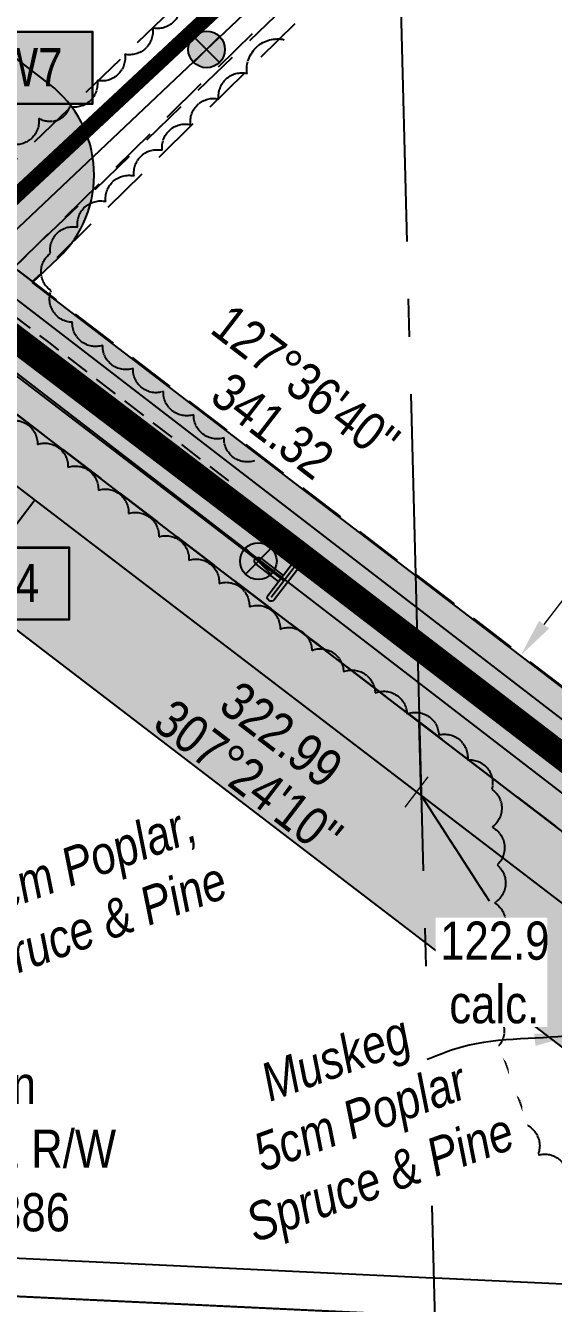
# Model space of a CAD drawing. Extents: x 626668 to 628700, y 5819173 to 5821810.
# Drawn here: x 627666.5 to 627804.9, y 5820151.7 to 5820486.7 of the extents above; entities that cross this region are included whole.
import ezdxf
from ezdxf.enums import TextEntityAlignment as Align

# ---------------------------------------------------------------- set-up
doc = ezdxf.new("R2010")
doc.units = 0
doc.header["$LTSCALE"] = 5
doc.header["$PDSIZE"] = 0.5
for name, pattern in [('0', [1, 1, 0]), ('foc-ACCESSROAD', [3.75, 2.5, -1.25]), ('foc-FLOWLINE', [3.75, 2.5, -1.25]), ('foc-QUARTERLINE', [33, 25, -3, 2, -3]), ('POWERLINE5', [7.799999999999997, 2.399999999999999, -0.6, 0.6, -0.6, 0.6, -0.6, 2.399999999999999]), ('UG_PIPE', [1.875, 1.25, -0.625])]:
    doc.linetypes.add(name, pattern=pattern)
doc.layers.get('Defpoints').update_dxf_attribs({"color": 9})
for name, color, linetype in [('AS-PIPE-UG', 44, 'UG_PIPE'), ('AS-POWER', 104, 'foc-POWER'), ('AS-POWER-EXISTING', 72, 'POWERLINE5'), ('AS-ROADS', 254, 'Continuous'), ('AS-SYMBOL', 7, 'Continuous'), ('C-AR', 13, 'foc-ACCESSROAD'), ('C-RW', 13, 'Continuous'), ('F-EZE', 190, 'foc-FLOWLINE'), ('F-RW', 190, 'Continuous'), ('L-BD', 7, 'Continuous'), ('L-BD1', 253, 'Continuous'), ('L-SECQ', 8, 'foc-QUARTERLINE'), ('P-BUFFER-H 30m', 51, 'Continuous'), ('P-IOP2', 10, 'Continuous'), ('P-IOP2-H', 21, 'Continuous'), ('P-IOP3', 10, 'Continuous'), ('P-IOP3-H', 21, 'Continuous'), ('P-LTO', 14, 'Continuous'), ('P-PROPOSED', 10, 'Continuous'), ('P-PROPOSED-H', 21, 'Continuous'), ('P-TEMP-BLOCKS', 250, 'Continuous'), ('P-TEMP-H', 41, 'Continuous'), ('P-TEMP_WORKSPACE', 46, 'Continuous'), ('T-BUSH', 110, '0'), ('T-BUSH-T', 110, 'Continuous')]:
    doc.layers.add(name, color=color, linetype=linetype)
for name, color, linetype, lineweight in [('C-AR-T', 13, 'Continuous', 9), ('C-RW-T', 13, 'Continuous', 9), ('F-EZE-T', 190, 'Continuous', 9)]:
    doc.layers.add(name, color=color, linetype=linetype, lineweight=lineweight)
doc.styles.add('80CG', font='ARIALN.TTF', dxfattribs={"height": 10})
doc.styles.add('80L', font='ARIALN.TTF', dxfattribs={"height": 10})
doc.styles.add('foc-LtypeFont', font='ARIALN.TTF', dxfattribs={"height": 7.349999999999999})
doc.linetypes.add('foc-POWER', pattern='A,6,-1,["P",foc-LtypeFont,S=0.2,R=0,X=-0.625,Y=-0.75],-1.239999999999999,4', length=12.24)
doc.dimstyles.new('Compass 5 000', dxfattribs={"dimscale": 5, "dimtxt": 9, "dimasz": 2, "dimexe": 0.2, "dimexo": 0.0625, "dimgap": 0.5, "dimtad": 0, "dimtih": 1, "dimtoh": 1, "dimzin": 0, "dimdsep": 46, "dimtxsty": '80CG', "dimcen": 0.1, "dimse1": 1, "dimse2": 1, "dimclrd": 256, "dimclrt": 256, "dimaunit": 1, "dimadec": 4, "dimazin": 0, "dimtfac": 0.06, "dimtofl": 0, "dimtmove": 0, "dimatfit": 1, "dimfxl": 0.2, "dimtolj": 1, "dimtzin": 0, "dimlwd": -1, "dimarcsym": 0})

# ---------------------------------------------------------------- blocks, each defined once
blk = doc.blocks.new('*U605')
h = blk.add_hatch(color=255)
h.dxf.hatch_style = 1
edge = h.paths.add_edge_path()
edge.add_arc((-1.338199999997792, 1.026599999983032), 0.1999999999999999, 52.506386680541596, 232.5063866805416, ccw=False)
edge.add_line((-1.216465401750233, 1.185284238612788), (-0.03694964038219672, 0.2804188368773153))
edge.add_line((-0.03694964038219681, 0.2804188368773153), (-0.2804188368773152, -0.03694964038219678))
edge.add_line((-0.2804188368773152, -0.03694964038219678), (-1.459934598245351, 0.8679157613532755))
h = blk.add_hatch(color=255)
h.dxf.hatch_style = 1
edge = h.paths.add_edge_path()
edge.add_arc((-0.6695402903615757, -0.8727633124636582), 0.2, 142.5063866805416, 322.50638668054154, ccw=False)
edge.add_line((-0.8282245289913318, -0.751028714216099), (-0.03694964038219684, 0.2804188368773153))
edge.add_line((-0.03694964038219681, 0.2804188368773153), (0.5108560517318197, 0.9944979107112174))
edge.add_arc((0.6695402903615757, 0.8727633124636582), 0.2, -37.49361331945852, 142.5063866805416, ccw=False)
edge.add_line((0.8282245289913318, 0.751028714216099), (-0.5108560517318196, -0.9944979107112175))
at = {"color": 255, "flags": 128}
blk.add_lwpolyline([(-1.459934598245351, 0.8679157613532755, -0.9999999999999999), (-1.216465401750233, 1.185284238612788), (-0.03694964038219681, 0.2804188368773153), (-0.2804188368773152, -0.03694964038219678)], format="xyb", close=True, dxfattribs=at)
at = {"color": 72, "const_width": 0.1, "flags": 128}
for points in [[(-1.338199999997792, 1.026599999983032), (0, 0)], [(-0.6695402903615757, -0.8727633124636582), (0.6695402903615757, 0.8727633124636582)]]:
    blk.add_lwpolyline(points, dxfattribs=at)
at = {"color": 255}
blk.add_lwpolyline([(-0.5108560517318197, -0.9944979107112174, -0.9999999999999999), (-0.8282245289913318, -0.751028714216099), (-0.03694964038219681, 0.2804188368773153), (0.5108560517318197, 0.9944979107112174, -0.9999999999999999), (0.8282245289913318, 0.751028714216099)], format="xyb", close=True, dxfattribs=at)
blk = doc.blocks.new('POWERPOLE')
h = blk.add_hatch(color=255)
edge = h.paths.add_edge_path()
edge.add_arc((0, 0), 0.9600000000000002, 0, 360)
at = {"linetype": 'Continuous'}
for p, q in [((0.678822509938982, -0.678822509938982), (-0.678822509938982, 0.678822509938982)), ((-0.678822509938982, -0.678822509938982), (0.678822509938982, 0.678822509938982))]:
    blk.add_line(p, q, dxfattribs=at)
blk.add_circle((0, 0), 0.9600000000000002, dxfattribs=at)
blk = doc.blocks.new('*D556')
at = {"layer": 'Defpoints', "color": 0, "transparency": 16777216}
for p in [(628013.444626974, 5820760.988033587), (628017.597507291, 5820756.652860505), (627764.7472649897, 5820514.434897261)]:
    blk.add_point(p, dxfattribs=at)
at = {"layer": 'F-EZE-T', "transparency": 16777216}
for p, q in [((627753.676773028, 5820525.991334023), (627746.7591613834, 5820533.212597704)), ((627771.6648766343, 5820507.213633582), (627778.5824882793, 5820499.992369901)), ((627778.5824882793, 5820499.992369901), (627788.5824882793, 5820499.992369902))]:
    blk.add_line(p, q, dxfattribs=at)
for points in [[(627754.8803169746, 5820527.144269298), (627752.4732290809, 5820524.838398749), (627760.594384673, 5820518.770070344)], [(627772.8684205809, 5820508.366568856), (627770.4613326872, 5820506.060698307), (627764.7472649897, 5820514.434897261)]]:
    blk.add_solid(points, dxfattribs=at)
at = {"layer": 'F-EZE-T', "transparency": 16777216, "insert": (627844.9467447596, 5820499.992369901), "char_height": 10, "attachment_point": 5, "style": '80CG'}
blk.add_mtext('\\A1;Fortis\\P6.00 Power Line R/W\\PEZE 860415', dxfattribs=at)
blk = doc.blocks.new('*D563')
at = {"layer": 'C-AR-T', "transparency": 16777216}
for p, q in [((627802.4242248521, 5820329.6814735), (627820.8311848673, 5820353.753889572)), ((627820.8311848673, 5820353.753889572), (627830.8311848673, 5820353.753889572)), ((627771.9457957083, 5820289.822125355), (627765.871577444, 5820281.878330765))]:
    blk.add_line(p, q, dxfattribs=at)
for points in [[(627801.1002590875, 5820330.693843211), (627803.7481906167, 5820328.669103789), (627796.3500065878, 5820321.737678912)], [(627770.6218299437, 5820290.834495066), (627773.2697614729, 5820288.809755644), (627778.0200139731, 5820297.765919944)]]:
    blk.add_solid(points, dxfattribs=at)
at = {"layer": 'Defpoints', "color": 0, "transparency": 16777216}
for p in [(627802.7223716057, 5820316.865053424), (627778.0200139731, 5820297.765919944), (627784.392378991, 5820292.893294456)]:
    blk.add_point(p, dxfattribs=at)
at = {"layer": 'C-AR-T', "transparency": 16777216, "insert": (627858.7745682243, 5820353.753889572), "char_height": 10, "attachment_point": 5, "style": '80CG'}
blk.add_mtext('\\A1;Canlin\\P30.18 A/R\\PLOC 2249', dxfattribs=at)
blk = doc.blocks.new('*D579')
at = {"layer": 'C-RW-T', "transparency": 16777216}
for p, q in [((627603.1657336582, 5820176.568641628), (627603.9097312482, 5820192.244044186)), ((627603.9097312482, 5820192.244044186), (627613.9097312482, 5820192.244044186)), ((627601.7416796396, 5820146.565022923), (627601.2675859157, 5820136.576267487))]:
    blk.add_line(p, q, dxfattribs=at)
for points in [[(627601.5009410856, 5820176.647657249), (627604.8305262307, 5820176.489626007), (627602.6916399344, 5820166.579886193)], [(627600.0768870669, 5820146.644038544), (627603.4064722119, 5820146.486007302), (627602.2157733634, 5820156.553778358)]]:
    blk.add_solid(points, dxfattribs=at)
at = {"layer": 'Defpoints', "color": 0, "transparency": 16777216}
for p in [(627602.6916399344, 5820166.579886193), (627617.628477875, 5820165.870942906), (627617.1526113038, 5820155.84483507)]:
    blk.add_point(p, dxfattribs=at)
at = {"layer": 'C-RW-T', "transparency": 16777216, "insert": (627652.9956794063, 5820192.244044186), "char_height": 10, "attachment_point": 5, "style": '80CG'}
blk.add_mtext('\\A1;Canlin\\P10.06 P/L R/W\\PPLA 2386', dxfattribs=at)
blk = doc.blocks.new('Temporary Area')
h = blk.add_hatch(color=191)
h.dxf.hatch_style = 1
h.paths.add_polyline_path([(-16.82711371331243, -9.436567862801894), (16.33187767662457, -9.436567862801894), (16.33187767662457, 9.053714016554295), (-16.82711371331243, 9.053714016554295)])
at = {"color": 250}
for points in [[(-17.02711371331247, -9.636567862801712), (16.53187767662462, -9.636567862801712), (16.53187767662462, 9.253714016554113), (-17.02711371331247, 9.253714016554113)], [(-16.92711371331245, -9.536567862801803), (16.43187767662459, -9.536567862801803), (16.43187767662459, 9.153714016554204), (-16.92711371331245, 9.153714016554204)]]:
    blk.add_lwpolyline(points, close=True, dxfattribs=at)
at = {"color": 250, "style": '80L'}
blk.add_attdef('TEMPORARY', text='', height=9, dxfattribs=at).set_placement((0.001048257894581184, -0.1484938545327168), align=Align.MIDDLE_CENTER)

msp = doc.modelspace()

# ---------------------------------------------------------------- hatches: boundary and pattern name
at = {"layer": 'P-BUFFER-H 30m'}
h = msp.add_hatch(color=256, dxfattribs=at)
h.dxf.hatch_style = 1
h.paths.add_polyline_path([(627128.0032902657, 5820891.05141531, 0.1409648516466431), (627112.5834238435, 5820897.145095237, 0.01366871947129856), (627111.973022693, 5820898.666571671), (627118.1273719196, 5820905.176938658, 0.4142135623883306), (627116.9356206821, 5820947.571428197), (627063.5533572999, 5820998.034496099), (627065.3909583796, 5821000.783809302, 0.2442639164139238), (627089.6246475263, 5821014.100219837), (627097.9540247208, 5821026.562155645, 0.4142135623672493), (627089.6859511598, 5821068.159655253), (627066.6255649301, 5821083.57288303, 0.4142135623606322), (627025.0280653214, 5821075.304809471), (626980.1129904498, 5821008.105453894, 0.3657917471955843), (626984.4444078853, 5820969.647620481), (627032.7464134011, 5820923.986997836), (627025.9004951469, 5820916.745055826, 0.4440738071453144), (627029.3913399838, 5820872.386935706), (627042.4342414126, 5820862.338643487, 0.1409712705368011), (627057.8548593293, 5820856.244891006, 0.1409712705668785), (627067.6805531746, 5820842.888805623), (627585.3411981487, 5820444.081419105), (627578.4230036817, 5820437.530738926, 0.4618513909801105), (627580.8261879799, 5820391.93174236), (627839.2596914902, 5820194.320702761), (627873.1927154964, 5819916.322044532), (627828.0690837635, 5819854.093847197, 0.4142135623724909), (627834.7423693651, 5819812.210911849), (627846.8814246025, 5819803.408499412, 0.4142135623730219), (627888.764359951, 5819810.081785014), (627944.2605088637, 5819886.614306293, 0.1894321830046483), (627949.7507309737, 5819907.852708216), (627911.3822535239, 5820222.189127145, 0.2018055675153278), (627899.8300600394, 5820242.378412714), (627668.3160107204, 5820419.405506126), (627675.0938609932, 5820425.823297598, 0.4607535870139058), (627672.7768131455, 5820471.356182514)])
h.paths.add_polyline_path([(627654.4745375931, 5820447.599431544), (627622.1280499721, 5820416.9712819), (627881.6139209389, 5820218.555550097), (627919.9823983886, 5819904.21913117), (627864.4862494762, 5819827.686609887), (627852.3471942387, 5819836.489022324), (627904.3889194715, 5819908.257685949), (627867.4992102302, 5820210.479193524), (627599.0423270806, 5820415.754604979), (627631.4355849477, 5820446.427040295), (627085.9828287263, 5820866.645556593), (627109.7010147142, 5820867.29466434)], flags=16)
h.paths.add_polyline_path([(627084.4557162954, 5820886.74372152), (627060.7365169642, 5820886.095394459), (627047.6936155338, 5820896.143686677), (627075.140902939, 5820925.178749075), (627005.0457770339, 5820991.440740868), (627049.9608519059, 5821058.640096446), (627073.0212381358, 5821043.226868669), (627064.6918609411, 5821030.764932861), (627054.0934105195, 5821037.848783443), (627024.545669203, 5820993.641149794), (627096.3342515327, 5820925.778307808), (627069.9780021445, 5820897.897397969)], flags=16)
at = {"layer": 'P-IOP2-H'}
h = msp.add_hatch(color=256, dxfattribs=at)
h.dxf.hatch_style = 1
h.paths.add_polyline_path([(627769.7075834315, 5820304.124670942), (627770.2082778002, 5820284.872652733), (627867.4992102302, 5820210.479193526), (627882.8600432845, 5820084.634500823), (627897.911321172, 5820085.037965674), (627881.6139209389, 5820218.555550099)])
at = {"layer": 'P-IOP3-H'}
h = msp.add_hatch(color=256, dxfattribs=at)
h.dxf.hatch_style = 1
h.paths.add_polyline_path([(627622.1280499721, 5820416.971281902), (627654.4745375931, 5820447.599431546), (627109.7010147142, 5820867.294664342), (627085.9828287263, 5820866.645556595), (627631.4355849477, 5820446.427040297), (627599.0423270806, 5820415.754604981), (627770.2082778002, 5820284.872652733), (627769.7075834315, 5820304.124670942)])
at = {"layer": 'P-PROPOSED-H'}
h = msp.add_hatch(color=256, dxfattribs=at)
h.dxf.hatch_style = 1
h.paths.add_polyline_path([(627109.7010147142, 5820867.29466434), (627085.9828287263, 5820866.645556593), (627631.4355849477, 5820446.427040295), (627599.0423270806, 5820415.754604979), (627770.2082778002, 5820284.872652731), (627769.7075834316, 5820304.12467094), (627622.1280499721, 5820416.9712819), (627654.4745375931, 5820447.599431544)])
h = msp.add_hatch(color=256, dxfattribs=at)
h.dxf.hatch_style = 1
h.paths.add_polyline_path([(627769.7075834316, 5820304.12467094), (627770.2082778002, 5820284.872652732), (627867.4992102302, 5820210.479193524), (627882.8600432845, 5820084.634500821), (627897.9113211719, 5820085.037965672), (627881.6139209389, 5820218.555550097)])
at = {"layer": 'P-TEMP-H'}
h = msp.add_hatch(color=256, dxfattribs=at)
h.dxf.hatch_style = 1
h.paths.add_polyline_path([(627637.1816171851, 5820386.591417289), (627668.9454340093, 5820362.303231821), (627662.8733876416, 5820354.362277615), (627629.9206988729, 5820379.559533377)])

# ---------------------------------------------------------------- linework, layer by layer
at = {"layer": 'AS-PIPE-UG', "flags": 128}
msp.add_lwpolyline([(627719.801, 5820367.36500001), (627672.9289999988, 5820403.443), (627652.8849999991, 5820418.857), (627640.944, 5820428.7), (627632.464, 5820435.44), (627613.0049999988, 5820449.413), (627574.0679999988, 5820479.801), (627518.043, 5820522.12), (627469.892, 5820558.903), (627415.999, 5820600.04700001), (627368.587, 5820637.686), (627340.646, 5820660.391), (627307.596, 5820685.694), (627262.241, 5820721.52), (627198.2049999988, 5820769.705), (627137.818, 5820815.065), (627074.825, 5820864.098), (627041.946, 5820888.477000009)], dxfattribs=at)
at = {"layer": 'AS-POWER', "flags": 128}
for points in [[(626983.205, 5820916.381), (627022.944, 5820886.028), (627102.097, 5820825.421), (627181.769, 5820764.732), (627260.845, 5820704.384), (627339.973, 5820643.446), (627418.8469999996, 5820582.931), (627497.709, 5820522.43), (627576.999, 5820461.631), (627641.5709999988, 5820412.048), (627727.518, 5820346.333)], [(627480.3479999988, 5820259.129), (627557.7419999988, 5820331.317), (627641.5709999988, 5820412.048), (627713.952, 5820480.477), (627786.5549999989, 5820549.233)]]:
    msp.add_lwpolyline(points, dxfattribs=at)
at = {"layer": 'AS-ROADS', "flags": 128}
for points, const_width in [([(628032.521, 5819697.714), (627978.807, 5819758.65), (627952.664, 5819799.978), (627942.651, 5819844.187), (627927.287, 5819983.701), (627907.86, 5820134.02), (627899.164, 5820192.162), (627885.856, 5820226.28600001), (627869.912, 5820245.561), (627846.076, 5820265.242), (627736.147, 5820349.622), (627642.6259999989, 5820420.759), (627501.539, 5820527.534), (627343.7109999988, 5820648.558), (627187.5419999989, 5820767.917), (627027.204, 5820890.282), (627007.895, 5820900.413), (626988.2349999988, 5820897.333), (626977.156, 5820889.792), (626908.447, 5820817.072)], 6.997497080000025), ([(627782.813, 5820552.98), (627656.928, 5820435.516), (627642.3579999988, 5820421.358000009)], 3.998569760000013)]:
    msp.add_lwpolyline(points, dxfattribs=dict(at, const_width=const_width))
at = {"layer": 'C-AR', "flags": 128}
msp.add_lwpolyline([(627658.939825091, 5820418.946205048), (627642.9147990961, 5820431.290540472), (628112.9188999989, 5820883.975299999), (628103.6153961349, 5820894.483733067), (628129.7271136865, 5820895.197455859), (628140.6613999996, 5820882.854499999), (627658.939825091, 5820418.946205048), (627658.939825091, 5820418.946205048)], close=True, dxfattribs=at)
at = {"layer": 'C-AR'}
for points in [[(627035.8173767414, 5820865.330330298), (627881.9054972705, 5820218.335073573), (627934.672999999, 5819786.028000008), (627983.4690361134, 5819733.610509931)], [(627083.7508138624, 5820866.65552537), (627910.3147865456, 5820234.590192318), (627963.4328110251, 5819799.411407482), (628021.2519108003, 5819737.301196693)]]:
    msp.add_lwpolyline(points, dxfattribs=at)
at = {"layer": 'C-RW'}
for points in [[(627958.1702, 5819729.284700001), (627953.4338999991, 5819766.559700001), (627912.9587000008, 5820085.119200001), (627906.7282000002, 5820133.0825), (627904.7844000006, 5820148.239300007), (627900.1422999998, 5820184.463400001), (627899.7864000001, 5820187.238600001), (627898.5830999999, 5820196.631200002), (627898.1788000003, 5820199.785600002), (627897.3894000001, 5820205.9464), (627895.9547999998, 5820217.140900001), (627053.792499999, 5820865.758400001)], [(627077.8839999991, 5820866.408), (627898.0008293014, 5820234.792505092), (627898.0008293014, 5820234.792505092), (627898.0859000006, 5820234.727), (627911.9529000003, 5820248.3761), (627962.4506000006, 5820298.0798), (627973.1708, 5820287.2556), (627912.5222999998, 5820227.5777), (627910.259, 5820225.351), (627911.0246000005, 5820219.380500007), (627912.3433000003, 5820209.092800001), (627913.4226000006, 5820200.6734), (627913.903299999, 5820196.925100008), (627920.2566000003, 5820147.362400001), (627920.3336, 5820146.762000001), (627922.1985999993, 5820132.2105), (627922.3042000005, 5820131.569900008), (627928.2630999996, 5820085.526000001), (627964.69, 5819798.8013), (627971.2171999994, 5819747.4246), (627973.5002, 5819729.4548)], [(627369.1822455705, 5820177.662450963), (627413.8195818032, 5820175.544089589), (627422.1238863295, 5820175.150126954), (627773.2369631955, 5820158.485337475), (627773.8397530188, 5820158.45654752), (627852.0659777632, 5820154.742442516), (627884.7677755762, 5820184.356317009), (627898.2766654105, 5820196.590351352), (627912.032069294, 5820209.047607851), (627931.2625641682, 5820226.462035935), (627939.5594712711, 5820226.689456647), (627946.7200745732, 5820226.885788186), (627913.5915255556, 5820196.884148903), (627899.8353219521, 5820184.426792429), (627886.326732012, 5820172.193657774), (627862.9650775553, 5820151.03673459), (627855.7405965262, 5820144.494415721), (627773.5005712828, 5820148.398254559), (627412.2081436651, 5820165.546775362), (627391.831148544, 5820166.513938137)]]:
    msp.add_lwpolyline(points, dxfattribs=at)
at = {"layer": 'F-EZE'}
msp.add_lwpolyline([(627763.8063000003, 5820513.533500001), (627668.3226484662, 5820419.602095635), (627663.5221484668, 5820423.347195636), (627763.5946000004, 5820521.645099999), (628140.6610000003, 5820882.854499999), (628129.7271136865, 5820895.197455859), (628137.5655832491, 5820895.411708115), (628148.9885, 5820882.5189), (627763.8063000003, 5820513.533500001)], close=True, dxfattribs=at)
at = {"layer": 'F-RW'}
msp.add_lwpolyline([(627392.0782143149, 5820166.527832964), (627412.4552094362, 5820165.560670177), (627412.4552094362, 5820165.560670177), (627773.7476370528, 5820148.412149386), (627855.9876622992, 5820144.508310537), (627856.4814901145, 5820151.487876967), (627863.2121433273, 5820151.050629416), (627889.5042760087, 5820149.344024462), (627904.7228697189, 5820148.229213179), (627920.1896768843, 5820147.352618808), (628167.3764898792, 5820131.180957412)], dxfattribs=at)
at = {"layer": 'L-SECQ'}
for p, q in [((627754.602, 5820884.944), (627771.8946228658, 5820220.0316081)), ((627773.006134448, 5820177.293277966), (627774.667669137, 5820113.406208165))]:
    msp.add_line(p, q, dxfattribs=at)
at = {"layer": 'P-BUFFER-H 30m', "flags": 128}
msp.add_lwpolyline([(627057.8548593293, 5820856.244891013, 0.1409712705637303), (627067.6805531742, 5820842.888805629), (627585.3411981487, 5820444.081419111), (627578.4230036819, 5820437.530738931, 0.4618513909841621), (627580.82618798, 5820391.931742366), (627839.2596914902, 5820194.320702768), (627873.1927154964, 5819916.322044537), (627828.0690837635, 5819854.093847203, 0.4142135623707405), (627834.742369365, 5819812.210911858), (627846.8814246025, 5819803.408499418, 0.4142135623739153), (627888.764359951, 5819810.081785023), (627944.2605088637, 5819886.6143063, 0.1894321830035109), (627949.7507309737, 5819907.852708221), (627911.3822535239, 5820222.189127152, 0.2018055675111692), (627899.8300600394, 5820242.378412721), (627668.3160107204, 5820419.405506132), (627675.0938609934, 5820425.823297608, 0.460753587009783), (627672.7768131455, 5820471.35618252), (627128.0032902661, 5820891.051415317, 0.140964851650667), (627112.5834238436, 5820897.145095242, 0.140964851650667)], format="xyb", dxfattribs=at)
at = {"layer": 'P-IOP2', "flags": 128}
msp.add_lwpolyline([(627769.7075834315, 5820304.124670947), (627770.2082778002, 5820284.872652737), (627867.4992102302, 5820210.479193531), (627882.8600432845, 5820084.634500828), (627897.911321172, 5820085.03796568), (627881.6139209389, 5820218.555550106)], close=True, dxfattribs=at)
at = {"layer": 'P-IOP3', "flags": 128}
msp.add_lwpolyline([(627622.1280499721, 5820416.971281907), (627654.4745375931, 5820447.599431553), (627109.7010147142, 5820867.294664347), (627085.9828287263, 5820866.6455566), (627631.4355849477, 5820446.4270403), (627599.0423270806, 5820415.754604985), (627770.2082778002, 5820284.872652737), (627769.7075834315, 5820304.124670947)], close=True, dxfattribs=at)
at = {"layer": 'P-LTO', "flags": 128}
msp.add_lwpolyline([(627085.9828287263, 5820866.6455566), (627631.4355849477, 5820446.4270403), (627599.0423270806, 5820415.754604985), (627867.4992102302, 5820210.479193531), (627904.3889194715, 5819908.257685956), (627852.3471942387, 5819836.489022329), (627864.4862494762, 5819827.686609893), (627919.9823983886, 5819904.219131173), (627881.6139209389, 5820218.555550106), (627622.1280499721, 5820416.971281907), (627654.4745375931, 5820447.599431553), (627109.7010147142, 5820867.294664347)], close=True, dxfattribs=at)
at = {"layer": 'P-PROPOSED', "flags": 128}
msp.add_lwpolyline([(627085.9828287263, 5820866.6455566), (627631.4355849477, 5820446.4270403), (627599.0423270806, 5820415.754604985), (627867.4992102302, 5820210.479193531), (627904.3889194715, 5819908.257685956), (627852.3471942387, 5819836.489022329), (627864.4862494762, 5819827.686609893), (627919.9823983886, 5819904.219131173), (627881.6139209389, 5820218.555550106), (627622.1280499721, 5820416.971281907), (627654.4745375931, 5820447.599431553), (627109.7010147142, 5820867.294664347)], close=True, dxfattribs=at)
at = {"layer": 'P-TEMP_WORKSPACE', "flags": 128}
msp.add_lwpolyline([(627637.1816171851, 5820386.5914173), (627668.9454340093, 5820362.303231832), (627662.8733876416, 5820354.362277625), (627629.9206988729, 5820379.559533387)], close=True, dxfattribs=at)
at = {"layer": 'T-BUSH', "flags": 128}
for points in [[(627721.572623345, 5820506.691139426, -0.52056705), (627714.3121585933, 5820499.819883909, -0.52056705), (627707.0516938417, 5820492.948628393, -0.52056705), (627699.7912290901, 5820486.077372876, -0.52056705), (627692.5307643375, 5820479.20611736, -0.52056705), (627685.2702995868, 5820472.334861843, -0.52056705), (627678.0098348351, 5820465.463606326, -0.52056705), (627669.947384034, 5820462.483594708, -0.52056705), (627662.6526080853, 5820455.648776148, -0.52056705), (627655.3578321366, 5820448.813957596, -0.52056705), (627645.994298734, 5820448.531568471, -0.52056705), (627637.5587783658, 5820444.250538518, -0.52056705), (627629.1764318338, 5820449.459827342, -0.52056705), (627621.1707563701, 5820455.446283827, -0.52056705), (627613.1650809074, 5820461.432740298, -0.52056705), (627605.1594054446, 5820467.419196777, -0.52056705), (627597.153729982, 5820473.405653256, -0.52056705), (627589.14805452, 5820479.392109734, -0.52056705), (627589.3341527926, 5820486.457222926, -0.52056705), (627583.3703827772, 5820493.973133654, -0.52056705), (627574.3542367758, 5820495.060204646, -0.52056705), (627565.8729025223, 5820496.953403775, -0.52056705), (627557.8480333537, 5820502.914106384, -0.52056705), (627549.8231641842, 5820508.874808993, -0.52056705), (627541.7982950148, 5820514.835511602, -0.52056705), (627533.7734258453, 5820520.796214213, -0.52056705), (627525.748556676, 5820526.756916822, -0.52056705), (627517.8303577228, 5820532.856569218, -0.52056705), (627509.9986014521, 5820539.068822796, -0.52056705), (627502.1668451814, 5820545.281076372, -0.52056705), (627494.3350889107, 5820551.493329948, -0.52056705), (627486.5033326399, 5820557.705583532, -0.52056705), (627478.6715763692, 5820563.917837102, -0.52056705), (627470.8398200986, 5820570.130090678, -0.52056705), (627463.0080638278, 5820576.342344255, -0.52056705), (627455.1763075572, 5820582.554597831, -0.52056705), (627447.3445512863, 5820588.766851408, -0.52056705), (627439.5741680957, 5820595.055490972, -0.52056705), (627435.983853704, 5820602.733262906, -0.52056705), (627427.5959137421, 5820608.171181986, -0.52056705), (627419.5097233001, 5820614.036106874, -0.52056705), (627411.583223898, 5820620.127010585, -0.52056705), (627403.6567244949, 5820626.217914295, -0.52056705), (627395.7302250937, 5820632.308818006, -0.52056705), (627387.8037256914, 5820638.399721724, -0.52056705), (627379.8772262892, 5820644.490625427, -0.52056705), (627371.5550893614, 5820650.025487726, -0.52056705), (627363.2008892704, 5820655.515099882, -0.52056705), (627354.8466891785, 5820661.004712038, -0.52056705), (627348.6591065569, 5820667.745083692, -0.52056705), (627352.9193588902, 5820676.788244138, -0.52056705), (627357.1796112234, 5820685.831404582, -0.52056705), (627359.0206947167, 5820695.620920463, -0.52056705), (627360.1525330928, 5820705.531278971, -0.52056705), (627360.1592768, 5820715.527701095, -0.52056705), (627360.1660205072, 5820725.524123221, -0.52056705), (627360.0325556279, 5820735.518904245, -0.52056705), (627359.7912912732, 5820745.512416756, -0.52056705), (627359.5500269186, 5820755.505929266, -0.52056705), (627359.3087625639, 5820765.499441776, -0.52056705), (627359.1690537531, 5820771.286379307, -0.52056705)], [(627726.4883849598, 5820372.618275496, -0.52056705), (627718.5341333054, 5820378.672892031, -0.52056705), (627710.5798816492, 5820384.727508567, -0.52056705), (627702.6256299949, 5820390.782125102, -0.52056705), (627694.6713783388, 5820396.836741637, -0.52056705), (627686.7171266845, 5820402.891358173, -0.52056705), (627678.7628750283, 5820408.945974709, -0.52056705), (627673.215311588, 5820417.221505032, -0.52056705), (627673.0267047577, 5820427.043403434, -0.52056705), (627680.127568354, 5820433.901937766, -0.52056705), (627687.5313508317, 5820440.618522151, -0.52056705), (627694.9351333111, 5820447.335106535, -0.52056705), (627702.3389157897, 5820454.05169092, -0.52056705), (627709.7426982673, 5820460.768275305, -0.52056705), (627717.1464807468, 5820467.484859689, -0.52056705), (627724.5502632253, 5820474.201444074, -0.52056705), (627734.2929753155, 5820483.039865256, -0.52056705)], [(627571.2757397807, 5820326.57889496, -0.52056705), (627578.2627565827, 5820333.728027564, -0.52056705), (627585.2497733838, 5820340.877160169, -0.52056705), (627592.2986509006, 5820347.961883915, -0.52056705), (627599.7238470153, 5820354.654787875, -0.52056705), (627607.1490431309, 5820361.347691836, -0.52056705), (627614.5742392467, 5820368.040595797, -0.52056705), (627621.9994353623, 5820374.733499758, -0.52056705), (627629.424631478, 5820381.426403718, -0.52056705), (627636.8498275937, 5820388.119307679, -0.52056705), (627645.0914706497, 5820393.591414337, -0.52056705), (627653.5881077638, 5820388.907679631, -0.52056705), (627661.5996156213, 5820382.929030734, -0.52056705), (627669.6111234786, 5820376.950381837, -0.52056705), (627677.622631336, 5820370.971732941, -0.52056705), (627685.590192529, 5820364.935182637, -0.52056705), (627693.5034440905, 5820358.827077325, -0.52056705), (627701.4166956511, 5820352.718972011, -0.52056705), (627709.3299472126, 5820346.610866699, -0.52056705), (627717.2431987742, 5820340.502761394, -0.52056705), (627725.1564503356, 5820334.394656074, -0.52056705), (627733.2447908523, 5820328.529254111, -0.52056705), (627741.5396434171, 5820322.950372349, -0.52056705), (627749.8344959819, 5820317.371490587, -0.52056705), (627758.1293485467, 5820311.792608833, -0.52056705), (627766.4620738481, 5820306.270609058, -0.52056705), (627774.8086869818, 5820300.769468268, -0.52056705), (627782.3657564233, 5820294.246363363, -0.52056705), (627788.6948907744, 5820286.537063814, -0.52056705), (627788.7739168229, 5820276.60222964, -0.52056705), (627790.0766489793, 5820266.691054648, -0.52056705), (627789.3805331186, 5820256.763742328, -0.52056705), (627790.06129163, 5820246.986421365, -0.52056705), (627792.3759673539, 5820237.291436841, -0.52056705), (627790.0499849613, 5820227.569384244, -0.52056705), (627788.7024599838, 5820217.828456098, -0.52056705), (627791.5486862768, 5820208.258656373, -0.52056705), (627795.5679795983, 5820199.137860766, -0.52056705), (627800.7252675636, 5820190.574515529, -0.52056705), (627808.4883313744, 5820184.836402847, -0.52056705), (627817.9477180382, 5820181.767222038, -0.52056705), (627827.1814048399, 5820183.01810805, -0.52056705), (627835.2276861711, 5820188.865612783, -0.52056705), (627833.0734394772, 5820198.390772748, -0.52056705), (627840.340837983, 5820202.498602767, -0.52056705), (627848.1421937395, 5820208.305418883, -0.52056705), (627857.3401500763, 5820211.72852427, -0.52056705), (627864.4661606583, 5820207.364218609, -0.52056705), (627868.880980019, 5820198.39550238, -0.52056705), (627873.2957993787, 5820189.426786152, -0.52056705), (627877.7242701985, 5820180.464999361, -0.52056705), (627882.3625866033, 5820171.609801928, -0.52056705), (627884.9979680073, 5820162.295838884, -0.52056705), (627875.0863294865, 5820161.855132093, -0.52056705), (627865.4820691423, 5820164.627619064, -0.52056705), (627856.2103883758, 5820162.69418775, -0.52056705), (627847.0894406948, 5820158.820818827, -0.52056705), (627837.1774886482, 5820157.5240122, -0.52056705), (627827.2429824714, 5820156.568181429, -0.52056705), (627819.6339855461, 5820156.552921289, -0.52056705)]]:
    msp.add_lwpolyline(points, format="xyb", dxfattribs=at)

# ---------------------------------------------------------------- block references
at = {"layer": 'AS-POWER-EXISTING', "xscale": 5.000000000000027, "yscale": 5.000000000000027, "zscale": 5.000000000000027}
for p in [(627713.952, 5820480.477), (627727.518, 5820346.333)]:
    msp.add_blockref('POWERPOLE', p, dxfattribs=at)
at = {"layer": 'AS-SYMBOL', "xscale": 5.000000000000027, "yscale": 5.000000000000027, "zscale": 5.000000000000027}
msp.add_blockref('*U605', (627734.209, 5820341.2), dxfattribs=at)
at = {"layer": 'P-TEMP-BLOCKS'}
ref = msp.add_blockref('Temporary Area', (627667.5959491322, 5820475.831247488), dxfattribs=dict(at, xscale=0.99964244, yscale=0.99964244, zscale=0.99964244))
ref.add_attrib('TEMPORARY', 'W7', dxfattribs={"layer": '0', "color": 250, "height": 9.996424400000016, "style": '80L'}).set_placement((627667.5959491322, 5820475.831247488), align=Align.MIDDLE_CENTER)
ref = msp.add_blockref('Temporary Area', (627661.486578145, 5820340.62831791), dxfattribs=dict(at, xscale=0.99964244, yscale=0.99964244, zscale=0.99964244))
ref.add_attrib('TEMPORARY', 'W4', dxfattribs={"layer": '0', "color": 250, "height": 9.996424400000016, "style": '80L'}).set_placement((627661.486578145, 5820340.62831791), align=Align.MIDDLE_CENTER)

# ---------------------------------------------------------------- texts
at = {"layer": 'L-BD', "style": '80L'}
for s, p in [("127°36'40''", (627739.9865317825, 5820393.111093608)), ('341.32', (627731.2920039825, 5820381.827366468))]:
    msp.add_text(s, height=9.996424400000027, rotation=322.3844000000122, dxfattribs=at).set_placement(p, align=Align.MIDDLE)
at = {"layer": 'L-BD1', "style": '80L'}
for s, p in [('322.99', (627733.6290205945, 5820300.888217973)), ("307°24'10''", (627724.9763545218, 5820289.572358224))]:
    msp.add_text(s, height=9.996424400000027, rotation=322.5966999999941, dxfattribs=at).set_placement(p, align=Align.MIDDLE)
at = {"layer": 'T-BUSH-T', "insert": (627627.0876472907, 5820253.000591811), "char_height": 10.00000000000005, "attachment_point": 1, "rotation": 20.000000000000007, "style": '80L'}
msp.add_mtext_dynamic_manual_height_columns('\\pi19.467;{\\fArial Narrow|b0|i1|c0|p34;20cm Poplar, \\P\\pi16.23;Spruce & Pine}', width=104.5955865921788, gutter_width=47.5, heights=[0], dxfattribs=at)

# ---------------------------------------------------------------- dimensions: what is measured, and where the dimension line sits
at = {"layer": 'C-AR-T'}
dim = msp.add_linear_dim(base=(627778.0200139731, 5820297.765919944), p1=(627802.7223716056, 5820316.865053425), p2=(627784.3923789909, 5820292.893294457), angle=232.59668321329232, text='Canlin\\P30.18 A/R\\PLOC 2249', dimstyle='Compass 5 000', dxfattribs=at)
dim.commit()
dim.dimension.update_dxf_attribs({"geometry": '*D563', "text_midpoint": (627858.7745682243, 5820353.753889572), "dimtype": 161})
at = {"layer": 'C-RW-T'}
dim = msp.add_linear_dim(base=(627602.6916399344, 5820166.579886193), p1=(627617.152611304, 5820155.844835071), p2=(627617.6284778751, 5820165.870942907), angle=87.28262445344829, text='Canlin\\P10.06 P/L R/W\\PPLA 2386', dimstyle='Compass 5 000', dxfattribs=at)
dim.commit()
dim.dimension.update_dxf_attribs({"geometry": '*D579', "text_midpoint": (627652.9956794063, 5820192.244044186), "dimtype": 161})
at = {"layer": 'F-EZE-T'}
dim = msp.add_linear_dim(base=(627764.7472649897, 5820514.434897261), p1=(628013.4446269742, 5820760.988033587), p2=(628017.597507291, 5820756.652860505), angle=313.7696824871282, text='Fortis\\P6.00 Power Line R/W\\PEZE 860415', dimstyle='Compass 5 000', dxfattribs=at)
dim.commit()
dim.dimension.update_dxf_attribs({"geometry": '*D556', "text_midpoint": (627844.9467447596, 5820499.992369901), "dimtype": 161})

# ---------------------------------------------------------------- leaders
at = {"layer": 'L-BD1', "path_type": 1}
msp.add_leader([(627770.2082778002, 5820284.872652737), (627787.970919063, 5820257.325256507)], dimstyle='Compass 5 000', override={"dimgap": 0.5, "dimtad": 0}, dxfattribs=at)

# ---------------------------------------------------------------- next in the draw order: texts
at = {"layer": 'L-BD1', "insert": (627774.9762337493, 5820251.84408638), "char_height": 9.996424400000016, "attachment_point": 1, "style": '80L', "bg_fill": 3, "box_fill_scale": 1.1, "bg_fill_color": 256, "bg_fill_transparency": 0}
msp.add_mtext_dynamic_manual_height_columns('\\pi0.19725;122.9\\P\\pi2.5907;calc.', width=27.3084749962436, gutter_width=50, heights=[0], dxfattribs=at)

# ---------------------------------------------------------------- next in the draw order: linework, layer by layer
at = {"layer": 'L-BD', "flags": 128}
msp.add_lwpolyline([(627013.6355235386, 5820901.172754548), (627879.3489885886, 5820239.279721892), (627890.6110119666, 5820220.192913037), (627900.9808742208, 5820179.586322007), (627941.7052444099, 5819858.939045302)], dxfattribs=at)

# ---------------------------------------------------------------- next in the draw order: texts
at = {"layer": 'T-BUSH-T', "insert": (627711.3828939903, 5820208.219067351), "char_height": 10.00000000000005, "attachment_point": 1, "rotation": 20.000000000000007, "style": '80L', "bg_fill": 2}
msp.add_mtext_dynamic_manual_height_columns('\\pi16.768;{\\fArial Narrow|b0|i1|c0|p34;\\C48;Muskeg\\C256;\\P\\pi5.4758; 5cm Poplar \\P\\pi0.46893;Spruce & Pine}', width=73.07292195124455, gutter_width=47.5, heights=[0], dxfattribs=at)

# ---------------------------------------------------------------- next in the draw order: leaders
at = {"layer": 'T-BUSH-T', "path_type": 1}
msp.add_leader([(627809.9145965913, 5820222.04435924), (627779.0341072475, 5820218.407633805), (627771.8031868122, 5820215.68666367)], dimstyle='Compass 5 000', override={"dimgap": 0.5, "dimtad": 0}, dxfattribs=at)

doc.saveas('drawing.dxf')
